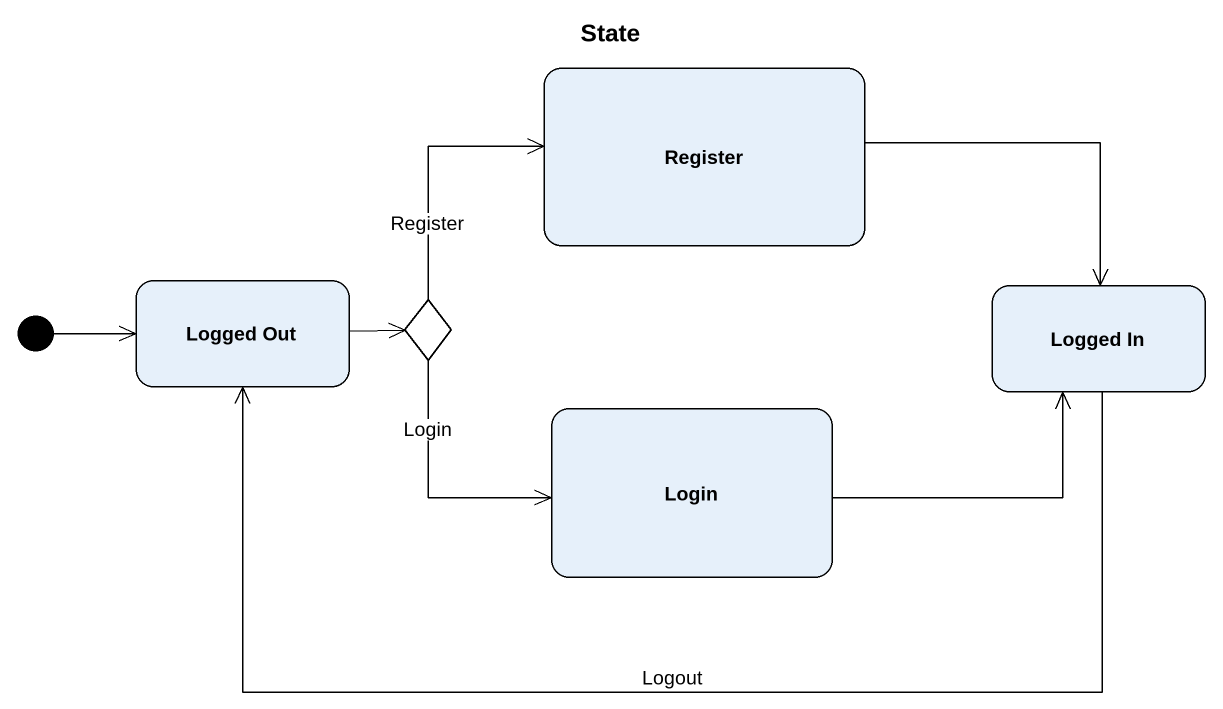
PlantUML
@startuml
title State
hide empty description
state Register
state "Logged Out" as Logged_Out
state choice1 <<choice>>
state "Logged In" as Logged_In
state Login
[*] -right-> Logged_Out
Register -right-> Logged_In
Logged_Out -right-> choice1
choice1 -up-> Register : Register
choice1 --> Login : Login
Logged_In -left-> Logged_Out : Logout
Login -right-> Logged_In
@enduml
